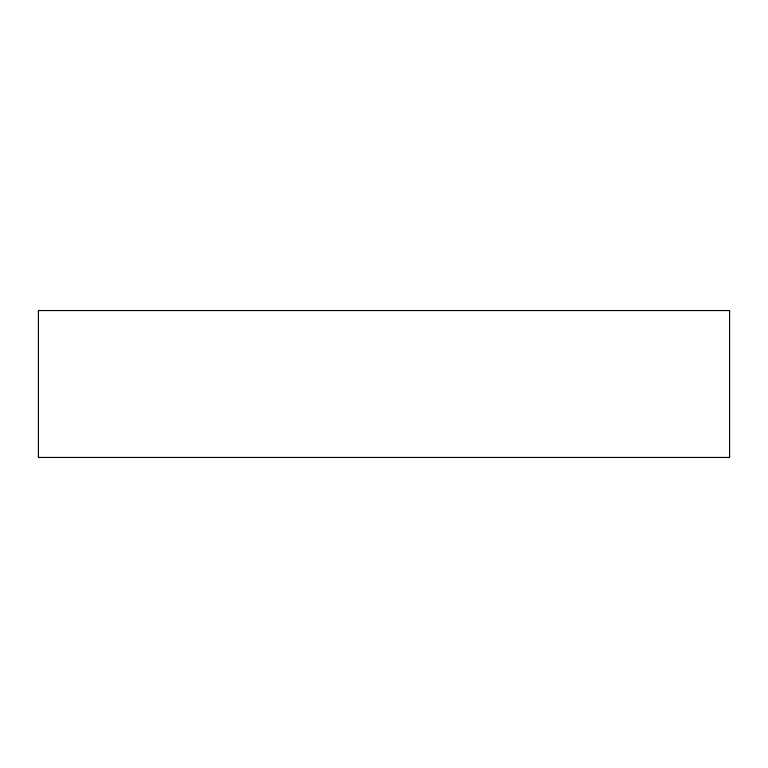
<?xml version="1.0" encoding="UTF-8"?>
<svg xmlns="http://www.w3.org/2000/svg" width="768" height="768" viewBox="0 0 768 768"><rect width="100%" height="100%" fill="white"/><g stroke="black" fill="none" stroke-linecap="round" stroke-linejoin="round"><path stroke-width="1.15" d="M729.6 310.55L38.4 310.55L38.4 457.45L729.6 457.45L729.6 310.55"/></g></svg>
